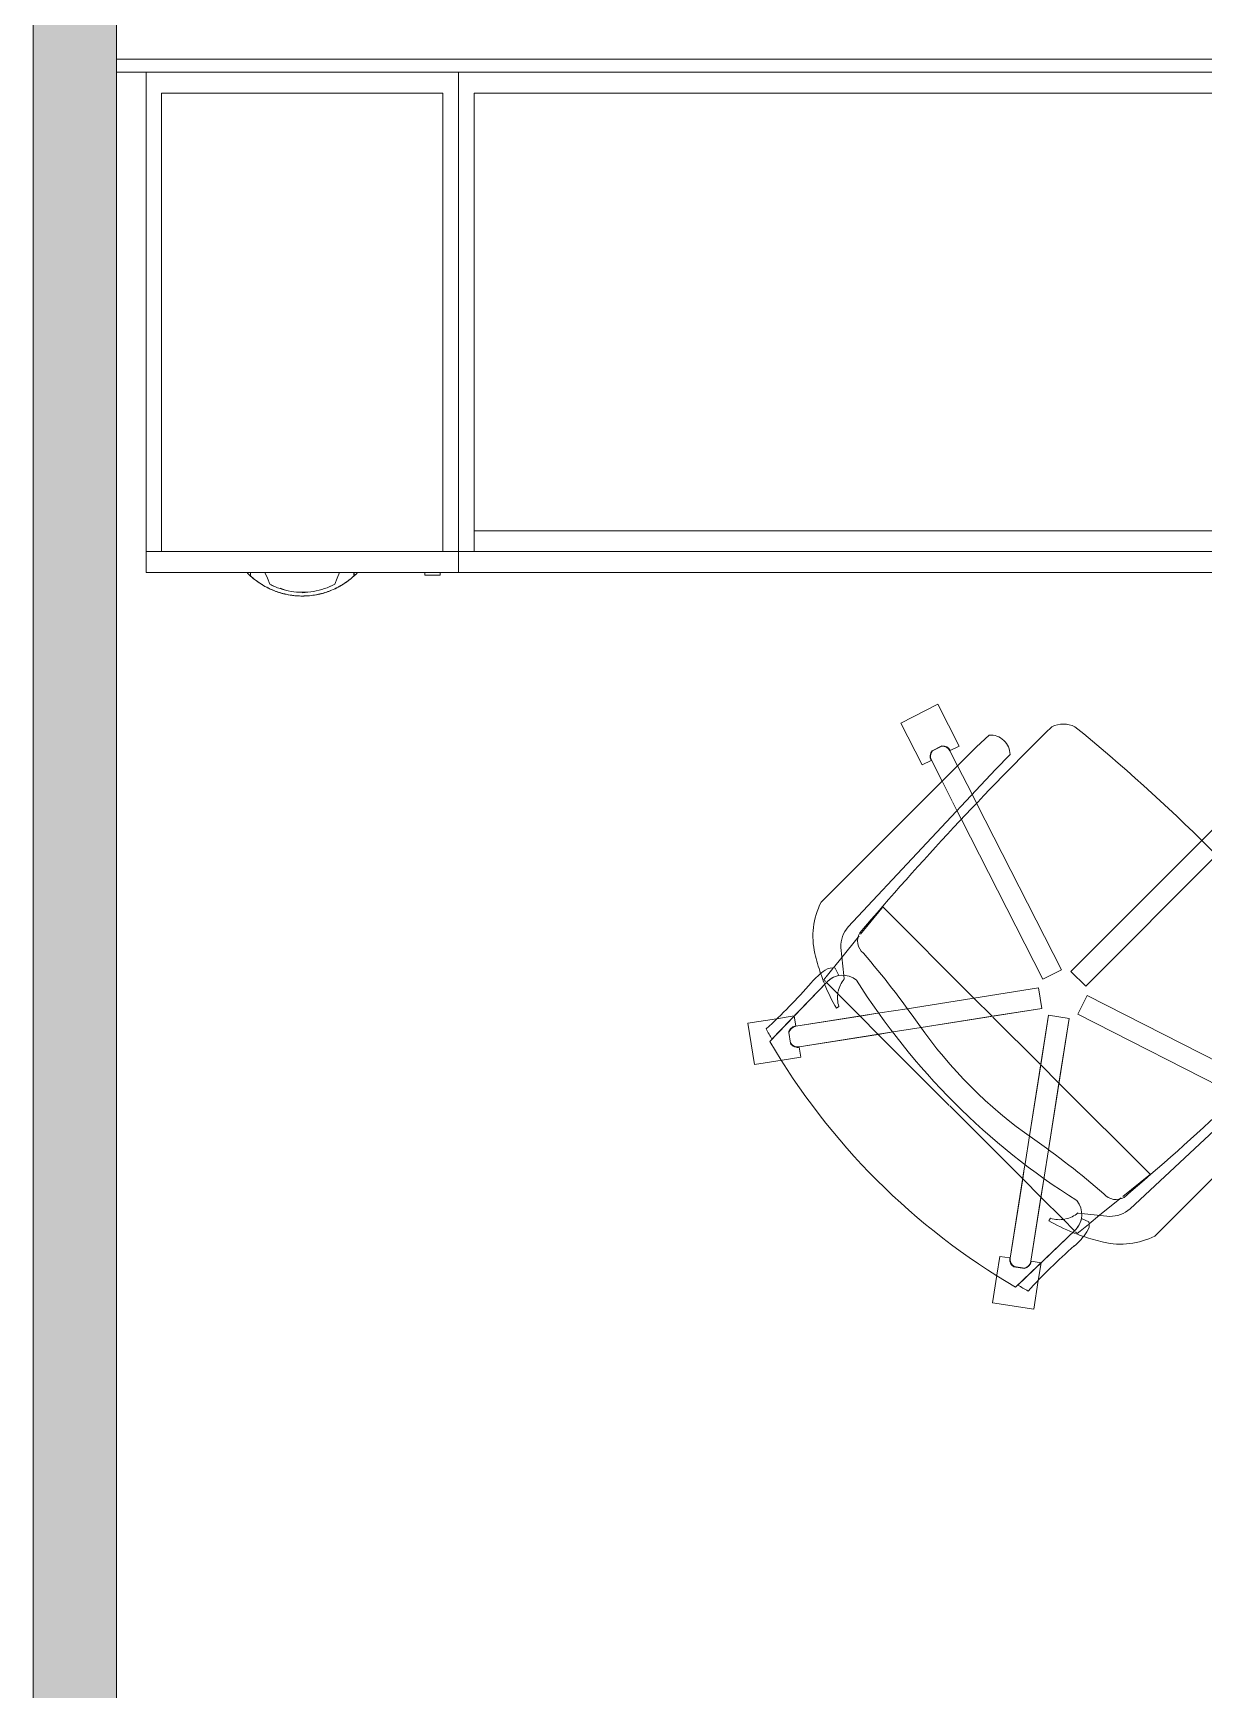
# Model space of a CAD drawing. Header units: inches. Extents: x 0 to 2535, y 0 to 2052.
# Drawn here: x 657.1 to 713.3, y 1706.9 to 1786.4 of the extents above; entities that cross this region are included whole.
import ezdxf

# ---------------------------------------------------------------- set-up
doc = ezdxf.new("R2010")
doc.units = ezdxf.units.IN
doc.header["$MEASUREMENT"] = 0
for name, color, linetype, lineweight in [('A-DETL', 90, 'Continuous', 9), ('A-WALL', 113, 'Continuous', 13), ('A-WALL-PATT', 111, 'Continuous', 13), ('I-FURN', 30, 'Continuous', 9), ('I-FURN-PNLS', 30, 'Continuous', 9), ('I-WALL', 2, 'Continuous', 13)]:
    doc.layers.add(name, color=color, linetype=linetype, lineweight=lineweight)

# ---------------------------------------------------------------- blocks, each defined once
blk = doc.blocks.new('Zira Wksta 12 - Type 1-7446629-Level 07  POWER _ SIGNAL')
at = {"layer": 'I-FURN'}
for p, q in [((-24.173, 93.98), (-24, 93.98)), ((-24.173, 93.98), (-24, 93.98)), ((-24.173, 93.98), (-24, 93.98)), ((-24, 93.987), (-24.167, 93.987)), ((-24, 93.987), (-24.167, 93.987)), ((-24, 93.987), (-24.167, 93.987)), ((-24, 94.104), (-24, 94.157)), ((-24, 94.157), (-24, 94.114)), ((-24, 94.152), (-24, 94.157)), ((-24, 94.157), (-24, 94.154)), ((-24, 94.124), (-24, 94.157)), ((-24, 94.157), (-24, 94.114)), ((-24, 94.154), (-24, 94.114)), ((-24, 94.104), (-24, 94.152)), ((-24, 94.104), (-24, 94.124)), ((-24, 94.114), (-24, 94.048)), ((-24, 94.114), (-24, 94.012)), ((-24, 94.114), (-24, 94.012)), ((-24, 94.012), (-24, 94.104)), ((-24, 94.012), (-24, 94.104)), ((-24, 94.012), (-24, 94.104)), ((-24, 94.048), (-24, 94.012)), ((-24, 93.98), (-24, 94.012)), ((-24, 94.012), (-24, 93.987)), ((-24, 93.98), (-24, 94.012)), ((-24, 94.012), (-24, 93.987)), ((-24, 93.98), (-24, 94.012)), ((-24, 94.012), (-24, 93.987)), ((-24, 93.98), (-24, 93.291)), ((-24, 93.639), (-24, 93.98)), ((-24, 93.98), (-24, 93.291)), ((-24, 93.639), (-24, 93.98)), ((-24, 93.98), (-24, 93.291)), ((-24, 93.639), (-24, 93.98)), ((-24.561, 93.059), (-24.281, 93.175)), ((-24.281, 93.175), (-24.561, 93.059)), ((-24.561, 93.059), (-24.281, 93.175)), ((-24.561, 93.059), (-24.281, 93.175)), ((-24.281, 93.175), (-24, 93.291)), ((-24, 93.291), (-24.281, 93.175)), ((-24.281, 93.175), (-24, 93.291)), ((-24.281, 93.175), (-24, 93.291)), ((-24, 93.291), (-24, 93.636)), ((-24, 93.291), (-24, 93.636)), ((-24, 93.291), (-24, 93.636)), ((-24.281, 89.825), (-24.561, 89.941)), ((-24.281, 89.825), (-24.561, 89.941)), ((-24.281, 89.825), (-24.561, 89.941)), ((-24, 89.709), (-24.281, 89.825)), ((-24, 89.709), (-24.281, 89.825)), ((-24, 89.709), (-24.281, 89.825)), ((-24, 89.364), (-24, 89.709)), ((-24, 89.709), (-24, 89.02)), ((-24, 89.364), (-24, 89.709)), ((-24, 89.709), (-24, 89.364)), ((-24, 89.364), (-24, 89.709)), ((-24, 89.709), (-24, 89.02)), ((-24, 89.364), (-24, 89.02)), ((-24, 89.02), (-24, 89.361)), ((-24, 89.02), (-24, 89.361)), ((-24, 89.02), (-24, 89.361)), ((-24, 89.02), (-24.173, 89.02)), ((-24, 89.02), (-24.173, 89.02)), ((-24, 89.02), (-24.173, 89.02)), ((-24.167, 89.013), (-24, 89.013)), ((-24.167, 89.013), (-24, 89.013)), ((-24.167, 89.013), (-24, 89.013)), ((-24, 88.988), (-24, 89.02)), ((-24, 88.988), (-24, 89.02)), ((-24, 88.988), (-24, 89.02)), ((-24, 89.013), (-24, 88.988)), ((-24, 89.013), (-24, 88.988)), ((-24, 89.013), (-24, 88.988)), ((-24, 88.988), (-24, 88.886)), ((-24, 88.896), (-24, 88.988)), ((-24, 88.988), (-24, 88.952)), ((-24, 88.896), (-24, 88.988)), ((-24, 88.988), (-24, 88.918)), ((-24, 88.896), (-24, 88.988)), ((-24, 88.952), (-24, 88.886)), ((-24, 88.918), (-24, 88.886)), ((-24, 88.848), (-24, 88.896)), ((-24, 88.848), (-24, 88.896)), ((-24, 88.843), (-24, 88.896)), ((-24, 88.886), (-24, 88.869)), ((-24, 88.886), (-24, 88.869)), ((-24, 88.886), (-24, 88.843)), ((-24, 88.869), (-24, 88.843)), ((-24, 88.869), (-24, 88.846)), ((-24, 88.843), (-24, 88.848)), ((-24, 88.843), (-24, 88.848)), ((-24, 88.846), (-24, 88.843)), ((-45.633, 70.112), (-47.609, 69.799)), ((-45.633, 70.112), (-47.609, 69.799)), ((-45.415, 68.734), (-45.633, 70.112)), ((-45.415, 68.734), (-45.633, 70.112)), ((-47.609, 69.799), (-47.399, 68.471)), ((-47.609, 69.799), (-47.399, 68.471)), ((-47.399, 68.471), (-47.257, 67.577)), ((-47.399, 68.471), (-47.257, 67.577)), ((-43.651, 66.325), (-46.501, 69.06)), ((-46.394, 68.957), (-43.651, 66.325)), ((-45.281, 67.89), (-45.415, 68.734)), ((-45.281, 67.89), (-45.415, 68.734)), ((-47.257, 67.577), (-46.78, 67.652)), ((-47.257, 67.577), (-46.78, 67.652)), ((-46.763, 67.655), (-46.161, 63.855)), ((-46.763, 67.655), (-46.047, 63.134)), ((-46.583, 68.074), (-46.075, 68.154)), ((-46.583, 68.074), (-46.075, 68.154)), ((-46.081, 68.143), (-46.575, 68.065)), ((-46.081, 68.143), (-46.575, 68.065)), ((-45.287, 64.729), (-45.775, 67.812)), ((-45.137, 63.781), (-45.775, 67.812)), ((-45.759, 67.814), (-45.282, 67.89)), ((-45.759, 67.814), (-45.282, 67.89)), ((-43.686, 66.33), (-44.221, 65.795)), ((-43.573, 66.443), (-43.625, 66.391)), ((-43.412, 66.366), (-43.543, 66.473)), ((-43.008, 66.039), (-43.404, 66.36)), ((-42.471, 65.604), (-42.972, 66.01)), ((-32.372, 59.148), (-39.824, 66.601)), ((-44.221, 65.795), (-45.287, 64.729)), ((-44.911, 65.864), (-44.829, 65.748)), ((-43.495, 65.495), (-43.337, 65.512)), ((-43.344, 65.751), (-42.982, 65.92)), ((-43.337, 65.512), (-41.988, 65.655)), ((-41.503, 64.82), (-42.471, 65.604)), ((-41.002, 65.293), (-33.448, 58.237)), ((-45.287, 64.729), (-46.161, 63.855)), ((-45.137, 63.781), (-45.287, 64.729)), ((-41.444, 64.772), (-41.503, 64.82)), ((-40.105, 63.688), (-41.358, 64.703)), ((-46.161, 63.855), (-49.568, 60.448)), ((-46.161, 63.855), (-46.047, 63.134)), ((-44.93, 62.472), (-45.137, 63.781)), ((-44.93, 62.472), (-45.137, 63.781)), ((-44.422, 59.265), (-40.049, 63.638)), ((-40.046, 63.641), (-40.105, 63.688)), ((-46.047, 63.134), (-45.835, 61.796)), ((-46.047, 63.134), (-45.835, 61.796)), ((-44.422, 59.265), (-44.93, 62.472)), ((-43.93, 56.159), (-44.93, 62.472)), ((-31.233, 62.774), (-33.237, 61.753)), ((-31.233, 62.774), (-33.237, 61.753)), ((-30.325, 60.992), (-31.233, 62.774)), ((-30.325, 60.992), (-31.233, 62.774)), ((-45.835, 61.796), (-45.296, 58.391)), ((-45.835, 61.796), (-44.917, 56.003)), ((-33.01, 61.308), (-34.018, 60.794)), ((-33.01, 61.308), (-34.018, 60.794)), ((-33.237, 61.753), (-33.018, 61.323)), ((-33.237, 61.753), (-33.018, 61.323)), ((-32.336, 60.809), (-32.563, 61.255)), ((-32.336, 60.809), (-32.563, 61.255)), ((-32.557, 61.266), (-32.323, 60.808)), ((-32.557, 61.266), (-32.323, 60.808)), ((-49.592, 60.424), (-53.093, 56.923)), ((-34.018, 60.794), (-34.981, 60.303)), ((-34.018, 60.794), (-34.981, 60.303)), ((-33.274, 60.051), (-32.556, 60.416)), ((-33.274, 60.051), (-32.556, 60.416)), ((-32.329, 59.971), (-30.325, 60.992)), ((-32.329, 59.971), (-30.325, 60.992)), ((-35.851, 59.86), (-43.522, 55.951)), ((-35.851, 59.86), (-43.522, 55.951)), ((-35.421, 60.079), (-35.851, 59.86)), ((-35.421, 60.079), (-35.851, 59.86)), ((-35.012, 60.288), (-35.421, 60.079)), ((-35.012, 60.288), (-35.421, 60.079)), ((-34.643, 59.353), (-33.274, 60.051)), ((-34.643, 59.353), (-33.274, 60.051)), ((-32.549, 60.401), (-32.329, 59.971)), ((-32.549, 60.401), (-32.329, 59.971)), ((-45.296, 58.391), (-44.422, 59.265)), ((-43.93, 56.159), (-44.422, 59.265)), ((-43.068, 55.06), (-35.095, 59.123)), ((-43.068, 55.06), (-35.095, 59.123)), ((-35.095, 59.123), (-34.643, 59.353)), ((-35.095, 59.123), (-34.643, 59.353)), ((-31.802, 58.537), (-32.372, 59.148)), ((-59.037, 58.371), (-59.35, 56.395)), ((-59.037, 58.371), (-59.35, 56.395)), ((-57.709, 58.16), (-59.037, 58.371)), ((-57.709, 58.16), (-59.037, 58.371)), ((-56.815, 58.019), (-57.709, 58.16)), ((-56.815, 58.019), (-57.709, 58.16)), ((-47.593, 56.094), (-45.332, 58.354)), ((-45.296, 58.391), (-44.917, 56.003)), ((-33.448, 58.237), (-32.741, 57.53)), ((-58.298, 57.263), (-55.563, 54.413)), ((-57.392, 56.837), (-57.312, 57.345)), ((-57.392, 56.837), (-57.312, 57.345)), ((-57.303, 57.337), (-57.381, 56.843)), ((-57.303, 57.337), (-57.381, 56.843)), ((-53.093, 56.923), (-56.893, 57.525)), ((-52.622, 56.848), (-56.893, 57.525)), ((-56.891, 57.542), (-56.815, 58.019)), ((-56.891, 57.542), (-56.815, 58.019)), ((-55.563, 54.413), (-58.195, 57.155)), ((-57.128, 56.044), (-57.052, 56.52)), ((-57.128, 56.044), (-57.052, 56.52)), ((-57.05, 56.537), (-53.967, 56.049)), ((-57.05, 56.537), (-53.02, 55.899)), ((-53.093, 56.923), (-53.967, 56.049)), ((-52.622, 56.848), (-53.093, 56.923)), ((-52.373, 56.809), (-52.618, 56.848)), ((-52.373, 56.809), (-52.618, 56.848)), ((-51.034, 56.597), (-52.373, 56.809)), ((-51.034, 56.597), (-52.373, 56.809)), ((-47.629, 56.058), (-51.034, 56.597)), ((-45.241, 55.679), (-51.034, 56.597)), ((-59.35, 56.395), (-57.972, 56.177)), ((-59.35, 56.395), (-57.972, 56.177)), ((-57.972, 56.177), (-57.128, 56.043)), ((-57.972, 56.177), (-57.128, 56.043)), ((-54.986, 55.591), (-55.102, 55.672)), ((-53.967, 56.049), (-55.033, 54.983)), ((-53.967, 56.049), (-53.02, 55.899)), ((-53.02, 55.899), (-51.71, 55.691)), ((-53.02, 55.899), (-51.71, 55.691)), ((-51.71, 55.691), (-48.503, 55.184)), ((-51.71, 55.691), (-45.397, 54.692)), ((-48.503, 55.184), (-47.629, 56.058)), ((-45.241, 55.679), (-47.629, 56.058)), ((-45.397, 54.692), (-45.241, 55.679)), ((-45.397, 54.692), (-45.241, 55.679)), ((-44.917, 56.003), (-43.93, 56.159)), ((-44.917, 56.003), (-43.93, 56.159)), ((-43.522, 55.951), (-43.068, 55.06)), ((-43.522, 55.951), (-43.068, 55.06)), ((-55.033, 54.983), (-55.569, 54.447)), ((-52.876, 50.811), (-48.503, 55.184)), ((-48.503, 55.184), (-45.397, 54.692)), ((-55.711, 54.305), (-55.605, 54.174)), ((-55.629, 54.387), (-55.681, 54.335)), ((-55.598, 54.166), (-55.277, 53.769)), ((-55.158, 53.744), (-54.99, 54.106)), ((-54.894, 52.75), (-54.75, 54.098)), ((-54.75, 54.098), (-54.734, 54.257)), ((-45.19, 54.284), (-49.098, 46.613)), ((-45.19, 54.284), (-49.098, 46.613)), ((-44.299, 53.83), (-45.19, 54.284)), ((-44.299, 53.83), (-45.19, 54.284)), ((-43.14, 54.609), (-43.847, 53.902)), ((-43.14, 54.609), (-43.847, 53.902)), ((-36.897, 48.366), (-43.14, 54.609)), ((-36.897, 48.366), (-43.14, 54.609)), ((-55.248, 53.734), (-54.842, 53.233)), ((-48.361, 45.856), (-44.299, 53.83)), ((-48.361, 45.856), (-44.299, 53.83)), ((-43.847, 53.902), (-37.604, 47.658)), ((-43.847, 53.902), (-37.604, 47.658)), ((-54.842, 53.233), (-54.058, 52.265)), ((-47.475, 44.21), (-54.531, 51.764)), ((-54.058, 52.265), (-54.01, 52.205)), ((-53.941, 52.12), (-52.927, 50.867)), ((-55.839, 50.586), (-48.386, 43.133)), ((-52.927, 50.867), (-52.879, 50.808)), ((-34.798, 46.266), (-36.897, 48.366)), ((-34.798, 46.266), (-36.897, 48.366))]:
    blk.add_line(p, q, dxfattribs=at)
at = {"layer": 'I-FURN', "flags": 128}
for points in [[(-24, 93.291), (-24.281, 93.175), (-24.561, 93.059)], [(-24, 93.291), (-24.281, 93.175), (-24.561, 93.059)], [(-24.561, 89.941), (-24.281, 89.825), (-24, 89.709)], [(-24.561, 89.941), (-24.281, 89.825), (-24, 89.709)], [(-24.561, 89.941), (-24.281, 89.825), (-24, 89.709)]]:
    blk.add_lwpolyline(points, dxfattribs=at)
at = {"layer": 'I-FURN'}
for centre, radius, start, end in [((-21.447, 91.5), 3.685, 137.02895, 137.70289), ((-21.447, 91.5), 3.685, 137.02895, 137.70289), ((-21.447, 91.5), 3.685, 137.02895, 137.70289), ((-21.447, 91.5), 3.685, 137.03852, 137.56704), ((-21.447, 91.5), 3.685, 137.03852, 137.56704), ((-21.447, 91.5), 3.685, 137.03852, 137.56704), ((-21.447, 91.5), 3.685, 222.29711, 222.97105), ((-21.447, 91.5), 3.685, 222.29711, 222.97105), ((-21.447, 91.5), 3.685, 222.29711, 222.97105), ((-21.447, 91.5), 3.685, 222.43296, 222.96148), ((-21.447, 91.5), 3.685, 222.43296, 222.96148), ((-21.447, 91.5), 3.685, 222.43296, 222.96148), ((-29.599, 40.358), 33.165, 119.44776, 120.42343), ((-25.848, 87.609), 27.198, 222.48818, 229.01435), ((-29.906, 40.669), 32.885, 120.30746, 149.69597), ((-46.379, 67.722), 0.407, 148.03303, 189.83485), ((-46.379, 67.722), 0.407, 175.90091, 189.83485), ((-46.379, 67.722), 0.407, 161.96697, 175.90091), ((-46.362, 67.719), 0.406, 121.61986, 189), ((-46.362, 67.719), 0.406, 175.52397, 189), ((-46.362, 67.719), 0.406, 162.04795, 175.52397), ((-46.379, 67.722), 0.407, 148.03303, 161.96697), ((-46.362, 67.719), 0.406, 148.57192, 162.04795), ((-46.379, 67.722), 0.407, 120.16515, 148.03303), ((-46.379, 67.722), 0.407, 134.09909, 148.03303), ((-46.362, 67.719), 0.406, 121.61986, 148.57192), ((-46.379, 67.722), 0.407, 120.16515, 134.09909), ((-46.177, 67.748), 0.406, 62.90411, 76.38014), ((-46.177, 67.748), 0.406, 9, 76.38014), ((-46.161, 67.756), 0.407, 8.16515, 77.83485), ((-46.161, 67.756), 0.407, 63.90091, 77.83485), ((-46.177, 67.748), 0.406, 35.95205, 62.90411), ((-46.161, 67.756), 0.407, 49.96697, 63.90091), ((-46.161, 67.756), 0.407, 22.09909, 49.96697), ((-46.177, 67.748), 0.406, 22.47603, 35.95205), ((-46.177, 67.748), 0.406, 9, 22.47603), ((-46.161, 67.756), 0.407, 8.16515, 22.09909), ((-46.139, 64.255), 3.739, 35.09358, 49.01435), ((-40.114, 57.534), 9.612, 103.04781, 108.99641), ((-41.464, 63.358), 3.634, 63.17893, 103.04781), ((-40.114, 57.534), 9.612, 112.2631, 119.93341), ((-40.114, 57.534), 9.612, 111.63933, 112.07299), ((-44.381, 65.565), 1.054, 10.20015, 46.17861), ((-44.381, 65.565), 1.054, 320.95537, 46.17861), ((-40.114, 57.534), 9.612, 108.99641, 111.49061), ((-43.581, 66.052), 0.613, 347.54268, 35.09358), ((-44.403, 64.433), 1.382, 93.4842, 107.94966), ((-44.403, 64.433), 1.382, 79.01874, 93.4842), ((-44.403, 64.433), 1.382, 50.08783, 77.4248), ((-41.937, 64.271), 1.385, 47.80127, 92.10784), ((-25.52, 36.282), 33.832, 122.22846, 147.77154), ((-70.246, 97.016), 42.842, 304.97666, 310.76994), ((-41.678, 64.088), 0.763, 59.23375, 140.76625), ((-140.947, -52.03), 153.519, 44.47495, 49.52132), ((-32.965, 43.727), 22.194, 124.97666, 145.02334), ((-32.828, 60.963), 0.407, 48.16515, 117.83485), ((-32.828, 60.963), 0.407, 48.16515, 117.83485), ((-32.826, 60.946), 0.406, 90.04795, 117), ((-32.826, 60.946), 0.406, 49.61986, 117), ((-32.826, 60.946), 0.406, 49.61986, 90.04795), ((-32.741, 60.778), 0.406, 297, 4.38014), ((-32.741, 60.778), 0.406, 297, 298.81148), ((-32.728, 60.766), 0.407, 296.16515, 5.83485), ((-32.728, 60.766), 0.407, 296.16515, 5.83485), ((-32.741, 60.778), 0.406, 298.81148, 310.47603), ((-32.741, 60.778), 0.406, 310.47603, 350.90411), ((-32.741, 60.778), 0.406, 350.90411, 4.38014), ((-32.756, 58.485), 0.956, 270.89014, 3.10986), ((-56.96, 57.141), 0.407, 80.16515, 149.83485), ((-56.96, 57.141), 0.407, 135.90091, 149.83485), ((-56.957, 57.124), 0.406, 81, 148.38014), ((-56.957, 57.124), 0.406, 81, 148.38014), ((-56.96, 57.141), 0.407, 121.96697, 135.90091), ((-56.96, 57.141), 0.407, 94.09909, 121.96697), ((-56.96, 57.141), 0.407, 80.16515, 94.09909), ((-29.596, 40.361), 33.165, 149.57657, 150.55224), ((-76.847, 36.61), 27.198, 40.98565, 47.51182), ((-56.995, 56.923), 0.407, 192.16515, 261.83485), ((-56.995, 56.923), 0.407, 192.16515, 261.83485), ((-56.986, 56.938), 0.406, 193.61986, 261), ((-56.986, 56.938), 0.406, 193.61986, 261), ((-86.254, 81.008), 42.842, 319.23006, 325.02334), ((-46.772, 50.876), 9.612, 150.06659, 157.7369), ((-53.671, 55.165), 1.382, 162.05034, 190.98126), ((-53.671, 55.165), 1.382, 192.5752, 219.91217), ((-32.593, 54.971), 1.314, 335.04325, 24.95675), ((-53.494, 56.9), 3.739, 220.98565, 234.90642), ((-46.772, 50.876), 9.612, 158.50939, 161.00359), ((-46.772, 50.876), 9.612, 157.92701, 158.36067), ((-54.803, 55.143), 1.054, 223.82139, 259.79985), ((-54.803, 55.143), 1.054, 223.82139, 309.04463), ((-97.293, 108.055), 84.963, 309.14745, 320.85255), ((-46.772, 50.876), 9.612, 161.00359, 166.95219), ((-55.291, 54.343), 0.613, 234.90642, 282.45732), ((-52.596, 52.226), 3.634, 166.95219, 206.82107), ((-53.509, 52.699), 1.385, 177.89216, 222.19873), ((-53.326, 52.44), 0.763, 129.23375, 210.76625), ((62.792, 151.709), 153.519, 220.47868, 225.52505)]:
    blk.add_arc(centre, radius, start, end, dxfattribs=at)
for points, knots in [([(-24.173, 89.02), (-24.325, 89.187), (-24.598, 89.55), (-24.903, 90.161), (-25.09, 90.818), (-25.174, 91.727), (-25.004, 92.635), (-24.599, 93.45), (-24.325, 93.813), (-24.173, 93.98)], [0, 0, 0, 0, 0.125, 0.25, 0.375, 0.5, 0.75, 0.875, 1, 1, 1, 1]), ([(-24.746, 93.142), (-24.696, 93.243), (-24.53, 93.54), (-24.325, 93.813), (-24.173, 93.98)], [0.8125, 0.8125, 0.8125, 0.8125, 0.875, 1, 1, 1, 1]), ([(-24.746, 93.142), (-24.696, 93.243), (-24.53, 93.54), (-24.325, 93.813), (-24.173, 93.98)], [0.8125, 0.8125, 0.8125, 0.8125, 0.875, 1, 1, 1, 1]), ([(-24, 94.157), (-24.001, 94.157), (-24.002, 94.156), (-24.004, 94.153), (-24.007, 94.151), (-24.009, 94.149), (-24.012, 94.145), (-24.016, 94.142), (-24.019, 94.139), (-24.023, 94.135), (-24.027, 94.131), (-24.032, 94.127), (-24.041, 94.118), (-24.048, 94.11), (-24.055, 94.104)], [0, 0, 0, 0, 0.125, 0.1875, 0.25, 0.3125, 0.375, 0.4375, 0.5, 0.5625, 0.625, 0.6875, 0.75, 1, 1, 1, 1]), ([(-24, 94.157), (-24.001, 94.157), (-24.002, 94.156), (-24.004, 94.153), (-24.007, 94.151), (-24.009, 94.149), (-24.012, 94.145), (-24.016, 94.142), (-24.019, 94.139), (-24.023, 94.135), (-24.027, 94.131), (-24.032, 94.127), (-24.041, 94.118), (-24.048, 94.11), (-24.055, 94.104)], [0, 0, 0, 0, 0.125, 0.1875, 0.25, 0.3125, 0.375, 0.4375, 0.5, 0.5625, 0.625, 0.6875, 0.75, 1, 1, 1, 1]), ([(-24, 94.157), (-24.001, 94.157), (-24.002, 94.156), (-24.004, 94.153), (-24.007, 94.151), (-24.009, 94.149), (-24.012, 94.145), (-24.016, 94.142), (-24.019, 94.139), (-24.023, 94.135), (-24.027, 94.131), (-24.032, 94.127), (-24.041, 94.118), (-24.048, 94.11), (-24.055, 94.104)], [0, 0, 0, 0, 0.125, 0.1875, 0.25, 0.3125, 0.375, 0.4375, 0.5, 0.5625, 0.625, 0.6875, 0.75, 1, 1, 1, 1]), ([(-24.045, 94.114), (-24.039, 94.119), (-24.031, 94.127), (-24.021, 94.137), (-24.016, 94.142), (-24.012, 94.146), (-24.009, 94.149), (-24.007, 94.151), (-24.004, 94.153), (-24.003, 94.155), (-24.001, 94.156), (-24, 94.157), (-24, 94.157)], [0, 0, 0, 0, 0.25, 0.375, 0.5, 0.5625, 0.625, 0.6875, 0.75, 0.8125, 0.875, 1, 1, 1, 1]), ([(-24.045, 94.114), (-24.039, 94.119), (-24.031, 94.127), (-24.021, 94.137), (-24.016, 94.142), (-24.012, 94.146), (-24.009, 94.149), (-24.007, 94.151), (-24.004, 94.153), (-24.003, 94.155), (-24.001, 94.156), (-24, 94.157), (-24, 94.157)], [0, 0, 0, 0, 0.25, 0.375, 0.5, 0.5625, 0.625, 0.6875, 0.75, 0.8125, 0.875, 1, 1, 1, 1]), ([(-24.045, 94.114), (-24.039, 94.119), (-24.031, 94.127), (-24.021, 94.137), (-24.016, 94.142), (-24.012, 94.146), (-24.009, 94.149), (-24.007, 94.151), (-24.004, 94.153), (-24.003, 94.155), (-24.001, 94.156), (-24, 94.157), (-24, 94.157)], [0, 0, 0, 0, 0.25, 0.375, 0.5, 0.5625, 0.625, 0.6875, 0.75, 0.8125, 0.875, 1, 1, 1, 1]), ([(-24.173, 89.02), (-24.325, 89.187), (-24.598, 89.55), (-24.903, 90.161), (-25.09, 90.818), (-25.174, 91.727), (-25.028, 92.509), (-24.807, 93.018), (-24.763, 93.108)], [0, 0, 0, 0, 0.125, 0.25, 0.375, 0.5, 0.75, 0.8055989, 0.8055989, 0.8055989, 0.8055989]), ([(-24.173, 89.02), (-24.325, 89.187), (-24.598, 89.55), (-24.903, 90.161), (-25.09, 90.818), (-25.174, 91.727), (-25.028, 92.509), (-24.807, 93.018), (-24.763, 93.108)], [0, 0, 0, 0, 0.125, 0.25, 0.375, 0.5, 0.75, 0.8055989, 0.8055989, 0.8055989, 0.8055989]), ([(-24.561, 93.059), (-24.732, 92.742), (-24.969, 92.05), (-24.969, 91.134), (-24.836, 90.607), (-24.778, 90.436)], [0, 0, 0, 0, 0.3333333, 0.6666667, 0.8333333, 0.8333333, 0.8333333, 0.8333333]), ([(-24.672, 93.283), (-24.727, 93.183), (-24.791, 93.055), (-24.846, 92.924), (-24.856, 92.898)], [0.15936451, 0.15936451, 0.15936451, 0.15936451, 0.22222222, 0.23762024, 0.23762024, 0.23762024, 0.23762024]), ([(-24.672, 93.283), (-24.727, 93.183), (-24.791, 93.055), (-24.846, 92.924), (-24.856, 92.898)], [0.15936451, 0.15936451, 0.15936451, 0.15936451, 0.22222222, 0.23762024, 0.23762024, 0.23762024, 0.23762024]), ([(-24.672, 93.283), (-24.727, 93.183), (-24.791, 93.055), (-24.846, 92.924), (-24.856, 92.898)], [0.15936451, 0.15936451, 0.15936451, 0.15936451, 0.22222222, 0.23762024, 0.23762024, 0.23762024, 0.23762024]), ([(-24.945, 92.66), (-24.973, 92.575), (-25.009, 92.449), (-25.04, 92.321), (-25.049, 92.28)], [0.28411479, 0.28411479, 0.28411479, 0.28411479, 0.33333333, 0.3562762, 0.3562762, 0.3562762, 0.3562762]), ([(-24.945, 92.66), (-24.973, 92.575), (-25.009, 92.449), (-25.04, 92.321), (-25.049, 92.28)], [0.28411479, 0.28411479, 0.28411479, 0.28411479, 0.33333333, 0.3562762, 0.3562762, 0.3562762, 0.3562762]), ([(-24.945, 92.66), (-24.973, 92.575), (-25.009, 92.449), (-25.04, 92.321), (-25.049, 92.28)], [0.28411479, 0.28411479, 0.28411479, 0.28411479, 0.33333333, 0.3562762, 0.3562762, 0.3562762, 0.3562762]), ([(-25.096, 92.017), (-25.106, 91.946), (-25.12, 91.819), (-25.127, 91.692), (-25.128, 91.636)], [0.40508035, 0.40508035, 0.40508035, 0.40508035, 0.44444444, 0.47528756, 0.47528756, 0.47528756, 0.47528756]), ([(-25.096, 92.017), (-25.106, 91.946), (-25.12, 91.819), (-25.127, 91.692), (-25.128, 91.636)], [0.40508035, 0.40508035, 0.40508035, 0.40508035, 0.44444444, 0.47528756, 0.47528756, 0.47528756, 0.47528756]), ([(-25.096, 92.017), (-25.106, 91.946), (-25.12, 91.819), (-25.127, 91.692), (-25.128, 91.636)], [0.40508035, 0.40508035, 0.40508035, 0.40508035, 0.44444444, 0.47528756, 0.47528756, 0.47528756, 0.47528756]), ([(-25.048, 90.72), (-25.04, 90.679), (-25.009, 90.552), (-24.976, 90.423), (-24.95, 90.336)], [0.64373131, 0.64373131, 0.64373131, 0.64373131, 0.66666667, 0.71591001, 0.71591001, 0.71591001, 0.71591001]), ([(-25.048, 90.72), (-25.04, 90.679), (-25.009, 90.552), (-24.976, 90.423), (-24.95, 90.336)], [0.64373131, 0.64373131, 0.64373131, 0.64373131, 0.66666667, 0.71591001, 0.71591001, 0.71591001, 0.71591001]), ([(-25.048, 90.72), (-25.04, 90.679), (-25.009, 90.552), (-24.976, 90.423), (-24.95, 90.336)], [0.64373131, 0.64373131, 0.64373131, 0.64373131, 0.66666667, 0.71591001, 0.71591001, 0.71591001, 0.71591001]), ([(-24.857, 90.102), (-24.808, 89.982), (-24.751, 89.851), (-24.678, 89.729), (-24.671, 89.718)], [0.76239192, 0.76239192, 0.76239192, 0.76239192, 0.83333333, 0.84070579, 0.84070579, 0.84070579, 0.84070579]), ([(-24.857, 90.102), (-24.808, 89.982), (-24.751, 89.851), (-24.678, 89.729), (-24.671, 89.718)], [0.76239192, 0.76239192, 0.76239192, 0.76239192, 0.83333333, 0.84070579, 0.84070579, 0.84070579, 0.84070579]), ([(-24.857, 90.102), (-24.808, 89.982), (-24.751, 89.851), (-24.678, 89.729), (-24.671, 89.718)], [0.76239192, 0.76239192, 0.76239192, 0.76239192, 0.83333333, 0.84070579, 0.84070579, 0.84070579, 0.84070579]), ([(-24.055, 88.896), (-24.048, 88.89), (-24.039, 88.881), (-24.029, 88.871), (-24.023, 88.865), (-24.019, 88.861), (-24.016, 88.858), (-24.012, 88.855), (-24.009, 88.851), (-24.007, 88.849), (-24.004, 88.847), (-24.002, 88.844), (-24.001, 88.843), (-24, 88.843)], [0, 0, 0, 0, 0.25, 0.375, 0.4375, 0.5, 0.5625, 0.625, 0.6875, 0.75, 0.8125, 0.875, 1, 1, 1, 1]), ([(-24.055, 88.896), (-24.048, 88.89), (-24.039, 88.881), (-24.029, 88.871), (-24.023, 88.865), (-24.019, 88.861), (-24.016, 88.858), (-24.012, 88.855), (-24.009, 88.851), (-24.007, 88.849), (-24.004, 88.847), (-24.002, 88.844), (-24.001, 88.843), (-24, 88.843)], [0, 0, 0, 0, 0.25, 0.375, 0.4375, 0.5, 0.5625, 0.625, 0.6875, 0.75, 0.8125, 0.875, 1, 1, 1, 1]), ([(-24.055, 88.896), (-24.048, 88.89), (-24.039, 88.881), (-24.029, 88.871), (-24.023, 88.865), (-24.019, 88.861), (-24.016, 88.858), (-24.012, 88.855), (-24.009, 88.851), (-24.007, 88.849), (-24.004, 88.847), (-24.002, 88.844), (-24.001, 88.843), (-24, 88.843)], [0, 0, 0, 0, 0.25, 0.375, 0.4375, 0.5, 0.5625, 0.625, 0.6875, 0.75, 0.8125, 0.875, 1, 1, 1, 1]), ([(-24, 88.843), (-24, 88.843), (-24.001, 88.844), (-24.003, 88.845), (-24.004, 88.847), (-24.007, 88.849), (-24.009, 88.851), (-24.012, 88.854), (-24.015, 88.857), (-24.018, 88.86), (-24.021, 88.863), (-24.025, 88.867), (-24.032, 88.874), (-24.039, 88.881), (-24.045, 88.886)], [0, 0, 0, 0, 0.125, 0.1875, 0.25, 0.3125, 0.375, 0.4375, 0.5, 0.5625, 0.625, 0.6875, 0.75, 1, 1, 1, 1]), ([(-24, 88.843), (-24, 88.843), (-24.001, 88.844), (-24.003, 88.845), (-24.004, 88.847), (-24.007, 88.849), (-24.009, 88.851), (-24.012, 88.854), (-24.015, 88.857), (-24.018, 88.86), (-24.021, 88.863), (-24.025, 88.867), (-24.032, 88.874), (-24.039, 88.881), (-24.045, 88.886)], [0, 0, 0, 0, 0.125, 0.1875, 0.25, 0.3125, 0.375, 0.4375, 0.5, 0.5625, 0.625, 0.6875, 0.75, 1, 1, 1, 1]), ([(-24, 88.843), (-24, 88.843), (-24.001, 88.844), (-24.003, 88.845), (-24.004, 88.847), (-24.007, 88.849), (-24.009, 88.851), (-24.012, 88.854), (-24.015, 88.857), (-24.018, 88.86), (-24.021, 88.863), (-24.025, 88.867), (-24.032, 88.874), (-24.039, 88.881), (-24.045, 88.886)], [0, 0, 0, 0, 0.125, 0.1875, 0.25, 0.3125, 0.375, 0.4375, 0.5, 0.5625, 0.625, 0.6875, 0.75, 1, 1, 1, 1])]:
    blk.add_open_spline(points, degree=3, knots=knots, dxfattribs=at)
for points in [[(-24.167, 93.987), (-24.303, 93.838), (-24.427, 93.678), (-24.537, 93.508)], [(-24.167, 93.987), (-24.303, 93.838), (-24.427, 93.678), (-24.537, 93.508)], [(-24.167, 93.987), (-24.303, 93.838), (-24.427, 93.678), (-24.537, 93.508)], [(-24.055, 94.104), (-24.069, 94.089), (-24.099, 94.059), (-24.129, 94.028), (-24.144, 94.012)], [(-24.055, 94.104), (-24.069, 94.089), (-24.099, 94.059), (-24.129, 94.028), (-24.144, 94.012)], [(-24.055, 94.104), (-24.069, 94.089), (-24.099, 94.059), (-24.129, 94.028), (-24.144, 94.012)], [(-24.143, 94.012), (-24.132, 94.024), (-24.11, 94.047), (-24.077, 94.082), (-24.055, 94.103), (-24.045, 94.114)], [(-24.143, 94.012), (-24.132, 94.024), (-24.11, 94.047), (-24.077, 94.082), (-24.055, 94.103), (-24.045, 94.114)], [(-24.143, 94.012), (-24.132, 94.024), (-24.11, 94.047), (-24.077, 94.082), (-24.055, 94.103), (-24.045, 94.114)], [(-24.561, 93.059), (-24.732, 92.742), (-24.969, 92.05), (-24.969, 90.951), (-24.732, 90.259), (-24.561, 89.941)], [(-24.561, 93.059), (-24.732, 92.742), (-24.851, 92.396), (-24.91, 92.039)], [(-24.778, 92.564), (-24.719, 92.734), (-24.647, 92.9), (-24.561, 93.059)], [(-24.778, 92.564), (-24.719, 92.734), (-24.647, 92.9), (-24.561, 93.059)], [(-24.778, 92.564), (-24.719, 92.734), (-24.647, 92.9), (-24.561, 93.059)], [(-24.586, 93.431), (-24.616, 93.382), (-24.645, 93.333), (-24.672, 93.283)], [(-24.586, 93.431), (-24.616, 93.382), (-24.645, 93.333), (-24.672, 93.283)], [(-24.586, 93.431), (-24.616, 93.382), (-24.645, 93.333), (-24.672, 93.283)], [(-25.049, 92.28), (-25.056, 92.243), (-25.064, 92.207), (-25.071, 92.17)], [(-25.049, 92.28), (-25.056, 92.243), (-25.064, 92.207), (-25.071, 92.17)], [(-25.049, 92.28), (-25.056, 92.243), (-25.064, 92.207), (-25.071, 92.17)], [(-24.894, 92.802), (-24.912, 92.755), (-24.929, 92.708), (-24.945, 92.66)], [(-24.894, 92.802), (-24.912, 92.755), (-24.929, 92.708), (-24.945, 92.66)], [(-24.894, 92.802), (-24.912, 92.755), (-24.929, 92.708), (-24.945, 92.66)], [(-24.91, 92.039), (-24.88, 92.217), (-24.822, 92.387), (-24.757, 92.555)], [(-24.91, 92.039), (-24.88, 92.217), (-24.822, 92.387), (-24.757, 92.555)], [(-24.91, 92.039), (-24.88, 92.217), (-24.822, 92.387), (-24.757, 92.555)], [(-24.857, 92.898), (-24.867, 92.872), (-24.877, 92.847), (-24.887, 92.821)], [(-24.857, 92.898), (-24.867, 92.872), (-24.877, 92.847), (-24.887, 92.821)], [(-24.857, 92.898), (-24.867, 92.872), (-24.877, 92.847), (-24.887, 92.821)], [(-25.129, 91.635), (-25.133, 91.545), (-25.132, 91.455), (-25.127, 91.366)], [(-25.129, 91.635), (-25.133, 91.545), (-25.132, 91.455), (-25.127, 91.366)], [(-25.129, 91.635), (-25.133, 91.545), (-25.132, 91.455), (-25.127, 91.366)], [(-25.075, 92.144), (-25.083, 92.102), (-25.09, 92.06), (-25.096, 92.017)], [(-25.075, 92.144), (-25.083, 92.102), (-25.09, 92.06), (-25.096, 92.017)], [(-25.075, 92.144), (-25.083, 92.102), (-25.09, 92.06), (-25.096, 92.017)], [(-24.91, 90.961), (-24.94, 91.139), (-24.965, 91.322), (-24.971, 91.504)], [(-24.91, 90.961), (-24.94, 91.139), (-24.965, 91.322), (-24.971, 91.504)], [(-24.91, 90.961), (-24.94, 91.139), (-24.965, 91.322), (-24.971, 91.504)], [(-24.91, 92.039), (-24.969, 91.683), (-24.969, 90.951), (-24.732, 90.259), (-24.561, 89.941)], [(-24.955, 91.5), (-24.955, 91.681), (-24.949, 91.865), (-24.91, 92.039)], [(-24.955, 91.5), (-24.955, 91.681), (-24.949, 91.865), (-24.91, 92.039)], [(-24.955, 91.5), (-24.955, 91.681), (-24.949, 91.865), (-24.91, 92.039)], [(-25.129, 91.365), (-25.125, 91.237), (-25.111, 91.11), (-25.092, 90.984)], [(-25.129, 91.365), (-25.125, 91.237), (-25.111, 91.11), (-25.092, 90.984)], [(-25.129, 91.365), (-25.125, 91.237), (-25.111, 91.11), (-25.092, 90.984)], [(-25.095, 90.982), (-25.089, 90.94), (-25.082, 90.898), (-25.075, 90.856)], [(-25.095, 90.982), (-25.089, 90.94), (-25.082, 90.898), (-25.075, 90.856)], [(-25.095, 90.982), (-25.089, 90.94), (-25.082, 90.898), (-25.075, 90.856)], [(-25.07, 90.829), (-25.064, 90.793), (-25.056, 90.756), (-25.048, 90.72)], [(-25.07, 90.829), (-25.064, 90.793), (-25.056, 90.756), (-25.048, 90.72)], [(-25.07, 90.829), (-25.064, 90.793), (-25.056, 90.756), (-25.048, 90.72)], [(-24.778, 90.436), (-24.836, 90.607), (-24.875, 90.782), (-24.91, 90.961)], [(-24.778, 90.436), (-24.836, 90.607), (-24.875, 90.782), (-24.91, 90.961)], [(-24.778, 90.436), (-24.836, 90.607), (-24.875, 90.782), (-24.91, 90.961)], [(-24.945, 90.34), (-24.929, 90.292), (-24.913, 90.244), (-24.896, 90.197)], [(-24.945, 90.34), (-24.929, 90.292), (-24.913, 90.244), (-24.896, 90.197)], [(-24.945, 90.34), (-24.929, 90.292), (-24.913, 90.244), (-24.896, 90.197)], [(-24.887, 90.179), (-24.877, 90.153), (-24.867, 90.127), (-24.857, 90.102)], [(-24.887, 90.179), (-24.877, 90.153), (-24.867, 90.127), (-24.857, 90.102)], [(-24.887, 90.179), (-24.877, 90.153), (-24.867, 90.127), (-24.857, 90.102)], [(-24.561, 89.941), (-24.647, 90.1), (-24.719, 90.266), (-24.778, 90.436)], [(-24.561, 89.941), (-24.647, 90.1), (-24.719, 90.266), (-24.778, 90.436)], [(-24.778, 90.436), (-24.719, 90.266), (-24.647, 90.1), (-24.561, 89.941)], [(-24.561, 89.941), (-24.647, 90.1), (-24.719, 90.266), (-24.778, 90.436)], [(-24.672, 89.717), (-24.644, 89.667), (-24.614, 89.619), (-24.582, 89.572)], [(-24.672, 89.717), (-24.644, 89.667), (-24.614, 89.619), (-24.582, 89.572)], [(-24.672, 89.717), (-24.644, 89.667), (-24.614, 89.619), (-24.582, 89.572)], [(-24.537, 89.492), (-24.427, 89.322), (-24.303, 89.162), (-24.167, 89.013)], [(-24.537, 89.492), (-24.427, 89.322), (-24.303, 89.162), (-24.167, 89.013)], [(-24.537, 89.492), (-24.427, 89.322), (-24.303, 89.162), (-24.167, 89.013)], [(-24.144, 88.988), (-24.129, 88.972), (-24.099, 88.941), (-24.069, 88.911), (-24.055, 88.896)], [(-24.144, 88.988), (-24.129, 88.972), (-24.099, 88.941), (-24.069, 88.911), (-24.055, 88.896)], [(-24.144, 88.988), (-24.129, 88.972), (-24.099, 88.941), (-24.069, 88.911), (-24.055, 88.896)], [(-24.045, 88.886), (-24.055, 88.897), (-24.077, 88.918), (-24.11, 88.953), (-24.132, 88.976), (-24.143, 88.988)], [(-24.045, 88.886), (-24.055, 88.897), (-24.077, 88.918), (-24.11, 88.953), (-24.132, 88.976), (-24.143, 88.988)], [(-24.045, 88.886), (-24.055, 88.897), (-24.077, 88.918), (-24.11, 88.953), (-24.132, 88.976), (-24.143, 88.988)]]:
    blk.add_open_spline(points, degree=3, dxfattribs=at)
at = {"layer": 'I-FURN-PNLS'}
for p, q in [((-24, 84), (-24, 99)), ((-24, 99), (0, 99)), ((0, 99), (-24, 99)), ((-24, 99), (-24, 84)), ((-24, 84), (-24, 99)), ((-24, 99), (0, 99)), ((-24, 84), (-24, 99)), ((-24, 99), (-24, 93.98)), ((-23, 99), (-24, 99)), ((-23, 99), (-24, 99)), ((-24, 93.98), (-24, 99)), ((-24, 99), (-24, 93.98)), ((-24, 93.98), (-24, 99)), ((-24, 99), (-24, 93.98)), ((-23, 99), (-24, 99)), ((-23, 99), (-24, 99)), ((-23, 99), (-24, 99)), ((-23, 99), (-24, 99)), ((-23, 99), (-24, 99)), ((-24, 99), (-24, 93.98)), ((-24, 93.98), (-24, 99)), ((-24, 99), (-23, 99)), ((-23, 98.25), (-23, 99)), ((-23, 99), (-23, 84)), ((-23, 98.25), (-23, 99)), ((-23, 99), (-23, 98.25)), ((-23, 98.25), (-23, 99)), ((-23, 99), (-23, 98.25)), ((-23, 98.25), (-23, 99)), ((-23, 99), (-23, 84)), ((0, 99), (-23, 99)), ((-23, 99), (-23, 98.25)), ((-23, 98.25), (-23, 99)), ((-23, 99), (0, 99)), ((0, 99), (0, 84)), ((0, 84), (0, 99)), ((0, 99), (0, 84)), ((-1, 98.25), (-23, 98.25)), ((-23, 98.25), (-23, 84.75)), ((-23, 84.75), (-23, 98.25)), ((-23, 98.25), (-1, 98.25)), ((-23, 84.75), (-23, 98.25)), ((-23, 84.75), (-23, 98.25)), ((-23, 98.25), (-23, 84.75)), ((-23, 84.75), (-23, 98.25)), ((-23, 98.25), (-23, 84.75)), ((-23, 84.75), (-23, 98.25)), ((-23, 98.25), (-1, 98.25)), ((-1, 98.25), (-23, 98.25)), ((-1, 84.75), (-1, 98.25)), ((-1, 98.25), (-1, 84.75)), ((-1, 98.25), (-1, 84.75)), ((-1, 84.75), (-1, 98.25)), ((-24, 93.98), (-24, 93.291)), ((-24, 93.291), (-24, 93.98)), ((-24, 93.98), (-24, 93.291)), ((-24, 93.291), (-24, 93.98)), ((-24, 93.98), (-24, 93.291)), ((-24, 93.98), (-24, 93.291)), ((-24, 93.291), (-24, 93.98)), ((-24, 93.291), (-24, 89.709)), ((-24, 89.709), (-24, 93.291)), ((-24, 93.291), (-24, 89.709)), ((-24, 89.709), (-24, 93.291)), ((-24, 93.291), (-24, 89.709)), ((-24, 93.291), (-24, 89.709)), ((-24, 89.709), (-24, 93.291)), ((-24, 89.709), (-24, 89.02)), ((-24, 89.02), (-24, 89.709)), ((-24, 89.709), (-24, 89.02)), ((-24, 89.02), (-24, 89.709)), ((-24, 89.709), (-24, 89.02)), ((-24, 89.709), (-24, 89.02)), ((-24, 89.02), (-24, 89.709)), ((-24, 89.02), (-24, 84)), ((-24, 84), (-24, 89.02)), ((-24, 89.02), (-24, 85.515)), ((-24, 84), (-24, 89.02)), ((-24, 89.02), (-24, 84)), ((-24, 89.02), (-24, 85.515)), ((-24, 85.515), (-24, 89.02)), ((-24, 85.625), (-24.125, 85.625)), ((-24.125, 85.625), (-24.125, 85.515)), ((-24.125, 84.875), (-24.125, 85.625)), ((-24.125, 85.515), (-24.125, 84.985)), ((-24, 85.625), (-24, 84.875)), ((-24, 85.515), (-24, 85.625)), ((-24, 85.515), (-24, 84.985)), ((-24, 85.515), (-24, 84.985)), ((-24, 84.985), (-24, 85.515)), ((-24, 85.437), (-24, 85.515)), ((-24, 84.985), (-24, 85.437)), ((-24.125, 84.985), (-24.125, 84.875)), ((-24.125, 84.875), (-24, 84.875)), ((-24, 84.985), (-24, 84)), ((-24, 84.985), (-24, 84)), ((-24, 84), (-24, 84.985)), ((-24, 84.875), (-24, 84.985)), ((-23, 84.75), (-1, 84.75)), ((-1, 84.75), (-23, 84.75)), ((-23, 84), (-23, 84.75)), ((-23, 84), (-23, 84.75)), ((-23, 84.75), (-23, 84)), ((-23, 84), (-23, 84.75)), ((-23, 84.75), (-23, 84)), ((-23, 84), (-23, 84.75)), ((-1, 84.75), (-23, 84.75)), ((-23, 84.75), (-23, 84)), ((-23, 84), (-23, 84.75)), ((-23, 84.75), (-1, 84.75)), ((0, 84), (-24, 84)), ((-24, 84), (0, 84)), ((0, 84), (-24, 84)), ((-24, 84), (-23, 84)), ((-23, 84), (-24, 84)), ((-24, 84), (-23, 84)), ((-23, 84), (-24, 84)), ((-24, 84), (-23, 84)), ((-23, 84), (-24, 84)), ((-24, 84), (-23, 84)), ((-23, 84), (-24, 84)), ((-24, 36), (-24, 84)), ((-24, 84), (0, 84)), ((0, 84), (-24, 84)), ((-24, 84), (-24, 36)), ((-24, 36), (-24, 84)), ((-24, 84), (0, 84)), ((-23, 84), (-24, 84)), ((-24, 84), (-24, 36)), ((-24, 36), (-24, 84)), ((-24, 84), (-23, 84)), ((-23, 84), (0, 84)), ((0, 84), (-23, 84)), ((-23, 83.25), (-23, 84)), ((-23, 84), (-23, 83.25)), ((0, 84), (-23, 84)), ((-23, 84), (-23, 83.25)), ((-23, 83.25), (-23, 84)), ((-23, 84), (0, 84)), ((0, 84), (0, 36)), ((0, 36), (0, 84)), ((0, 84), (0, 36)), ((-23, 36.75), (-23, 83.25)), ((-23, 83.25), (-23, 36.75)), ((-22, 83.25), (-23, 83.25)), ((-22, 83.25), (-23, 83.25)), ((-1, 83.25), (-23, 83.25)), ((-23, 83.25), (-23, 36.75)), ((-23, 36.75), (-23, 83.25)), ((-23, 83.25), (-1, 83.25)), ((-23, 36.75), (-23, 83.25)), ((-23, 83.25), (-23, 36.75)), ((-23, 83.25), (-1, 83.25)), ((-1, 83.25), (-23, 83.25)), ((-22, 36.75), (-22, 83.25)), ((-22, 83.25), (-22, 36.75)), ((-1, 83.25), (-22, 83.25)), ((-1, 83.25), (-22, 83.25)), ((-22, 36.75), (-22, 83.25)), ((-22, 83.25), (-22, 36.75)), ((-1, 36.75), (-1, 83.25)), ((-1, 83.25), (-1, 36.75)), ((-1, 36.75), (-1, 83.25)), ((-1, 83.25), (-1, 36.75)), ((-1, 83.25), (-1, 36.75)), ((-1, 36.75), (-1, 83.25))]:
    blk.add_line(p, q, dxfattribs=at)

msp = doc.modelspace()

# ---------------------------------------------------------------- hatches: boundary and pattern name
at = {"layer": 'A-WALL-PATT', "lineweight": 9}
h = msp.add_hatch(color=7, dxfattribs=at)
h.paths.add_polyline_path([(657.093, 1234.899), (661.093, 1234.899), (661.093, 1243.649), (657.093, 1243.649)], flags=0)
h.paths.add_polyline_path([(657.093, 1282.149), (661.093, 1282.149), (661.093, 2035.429), (657.093, 2035.429), (657.093, 1308.501)], flags=0)
h = msp.add_hatch(dxfattribs=at)
h.set_pattern_fill('FP_1', color=256, style=0, pattern_type=2)
h.set_pattern_definition([(0, (0, 0), (30.72, 7.68), [1.267, -21.773, 1.267, -21.773, -122.88]), (0, (0, 0), (30.72, 7.68), [-46.08, 1.267, -44.813, 1.267, -21.773, -53.76]), (0, (0, 0), (30.72, 7.68), [-115.2, 1.267, -14.093, 1.267, -37.133]), (120, (11.52, 3.84), (-22.011075, 22.7643), [1.267, -21.773, 1.267, -21.773, -122.88]), (120, (11.52, 3.84), (-22.011075, 22.7643), [-46.08, 1.267, -44.813, 1.267, -21.773, -53.76]), (120, (11.52, 3.84), (-22.011075, 22.7643), [-115.2, 1.267, -14.093, 1.267, -37.133]), (240, (15.36, 19.2), (-8.708925, -30.4443), [1.267, -21.773, 1.267, -21.773, -122.88]), (240, (15.36, 19.2), (-8.708925, -30.4443), [-46.08, 1.267, -44.813, 1.267, -21.773, -53.76]), (240, (15.36, 19.2), (-8.708925, -30.4443), [-115.2, 1.267, -14.093, 1.267, -37.133])])
h.paths.add_polyline_path([(701.086, 1784.5), (825.5, 1784.5), (825.5, 1785.125), (661.093, 1785.125), (661.093, 1784.5), (677.51, 1784.5)], flags=0)

# ---------------------------------------------------------------- linework, layer by layer
at = {"layer": 'A-DETL'}
msp.add_line((657.093, 1234.899), (657.093, 2035.5), dxfattribs=at)
at = {"layer": 'A-WALL', "color": 8, "lineweight": 20}
for p, q in [((657.093, 2035.429), (657.093, 1282.149)), ((661.093, 1663.688), (661.093, 1784.5))]:
    msp.add_line(p, q, dxfattribs=at)
at = {"layer": 'A-WALL'}
for p, q in [((661.093, 1788.25), (661.093, 1784.5)), ((661.093, 1785.125), (825.5, 1785.125))]:
    msp.add_line(p, q, dxfattribs=at)
at = {"layer": 'I-WALL'}
msp.add_line((661.093, 1784.5), (825.5, 1784.5), dxfattribs=at)

# ---------------------------------------------------------------- block references
at = {"layer": 'I-FURN', "rotation": 90.00000000000018}
msp.add_blockref('Zira Wksta 12 - Type 1-7446629-Level 07  POWER _ SIGNAL', (761.51, 1784.5), dxfattribs=at)

doc.saveas('drawing.dxf')
